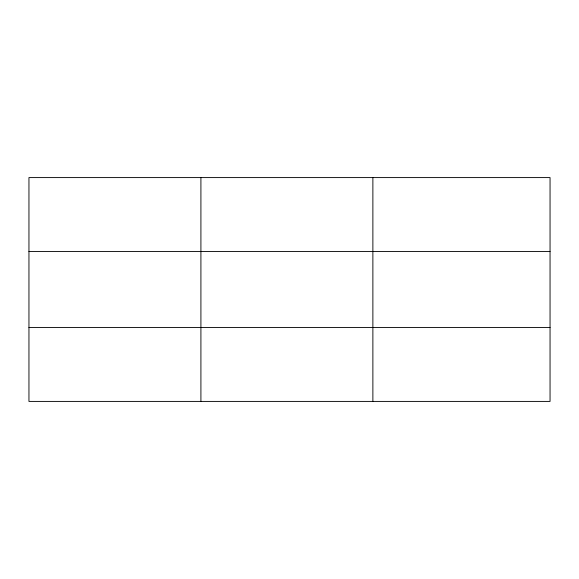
<?xml version="1.0" encoding="UTF-8"?>
<svg xmlns="http://www.w3.org/2000/svg" width="579" height="579" viewBox="0 0 579 579"><rect width="100%" height="100%" fill="white"/><g stroke="black" fill="none" stroke-linecap="round" stroke-linejoin="round"><path stroke-width="0.87" d="M200.913 177.587L200.913 401.413M372.876 177.587L372.876 401.413M550.05 327.548L550.05 401.413L28.95 401.413L28.95 177.587L550.05 177.587L550.05 327.548L28.95 327.548M28.95 251.452L550.05 251.452"/></g></svg>
